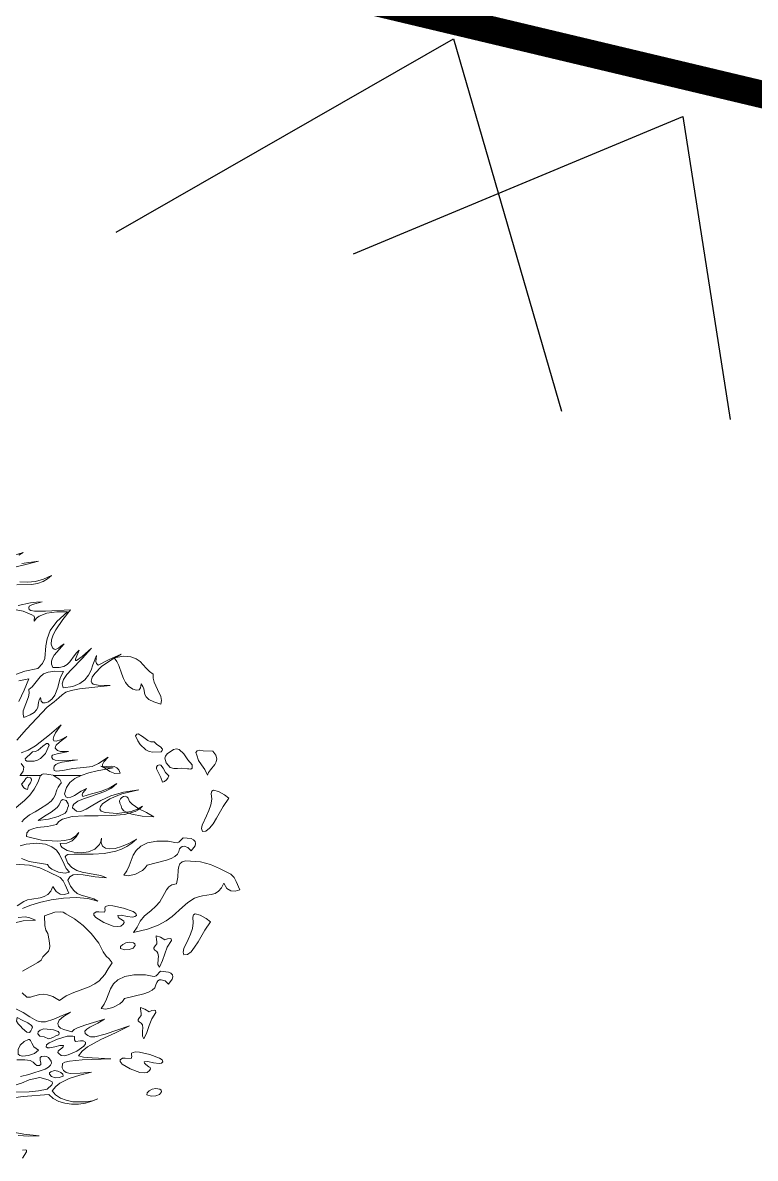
# Model space of a CAD drawing. Header units: inches. Extents: x -885 to 26362, y -28010 to 990.
# Drawn here: x 4307.488 to 4309.577, y -2383.826 to -2380.587 of the extents above; entities that cross this region are included whole.
import ezdxf

# ---------------------------------------------------------------- set-up
doc = ezdxf.new("R2010")
doc.units = ezdxf.units.IN
doc.header["$MEASUREMENT"] = 0
doc.layers.add('BUILDING', color=5, linetype='Continuous', lineweight=15)
doc.layers.add('TREE', color=3, linetype='Continuous', lineweight=15)
doc.layers.add('Text', color=7, linetype='Continuous')

# ---------------------------------------------------------------- blocks, each defined once
blk = doc.blocks.new('tree2')
at = {"layer": 'TREE'}
for points in [[(5207.9229, 5947.7084), (5207.9396, 5947.714), (5207.958, 5947.7183), (5207.9935, 5947.7254), (5207.9814, 5947.7251), (5207.9704, 5947.7269), (5207.9701, 5947.7328), (5207.9725, 5947.7383), (5207.9821, 5947.7485), (5207.9611, 5947.7343), (5207.9467, 5947.7282), (5207.9288, 5947.726), (5207.9039, 5947.7238), (5207.8823, 5947.7195), (5207.8672, 5947.718), (5207.8629, 5947.7195), (5207.862, 5947.7235), (5207.8626, 5947.7288), (5207.8663, 5947.7328), (5207.8724, 5947.7355), (5207.8805, 5947.7377), (5207.9146, 5947.7429), (5207.8798, 5947.7408), (5207.865, 5947.7417), (5207.8601, 5947.7442), (5207.858, 5947.7479), (5207.8574, 5947.7506), (5207.8595, 5947.7531), (5207.8694, 5947.7562), (5207.8943, 5947.7611), (5207.8771, 5947.7611), (5207.87, 5947.7633), (5207.8654, 5947.7685), (5207.8657, 5947.7722), (5207.8675, 5947.7756), (5207.8743, 5947.7817), (5207.8906, 5947.7941), (5207.8768, 5947.787), (5207.8675, 5947.7839), (5207.8623, 5947.7848), (5207.8607, 5947.7885), (5207.862, 5947.7947), (5207.866, 5947.8024), (5207.8786, 5947.8199), (5207.8527, 5947.7981), (5207.8213, 5947.774), (5207.8053, 5947.7645), (5207.7896, 5947.7583)], [(5207.7801, 5947.7861), (5207.8013, 5947.8104), (5207.8472, 5947.8593), (5207.8629, 5947.871), (5207.8731, 5947.88), (5207.8808, 5947.8867), (5207.8888, 5947.8923), (5207.9005, 5947.8966), (5207.9186, 5947.9003), (5207.9867, 5947.9077), (5207.9605, 5947.9083), (5207.9494, 5947.9101), (5207.946, 5947.9129), (5207.9445, 5947.9169), (5207.9473, 5947.9259), (5207.9525, 5947.9342), (5207.9676, 5947.9496), (5207.9879, 5947.9634), (5208.011, 5947.977), (5207.9848, 5947.965), (5207.9605, 5947.952), (5207.9565, 5947.9557), (5207.9547, 5947.9606), (5207.9562, 5947.9736), (5207.9485, 5947.953), (5207.9445, 5947.9416), (5207.939, 5947.9305), (5207.931, 5947.92), (5207.9196, 5947.9114), (5207.9039, 5947.9052), (5207.8826, 5947.9018), (5207.8805, 5947.9108), (5207.8838, 5947.9206), (5207.8909, 5947.9314), (5207.9011, 5947.9431), (5207.9248, 5947.9668), (5207.9454, 5947.9899), (5207.9251, 5947.9714), (5207.9125, 5947.9625), (5207.91, 5947.9625), (5207.9097, 5947.9659), (5207.9183, 5947.9853), (5207.9119, 5947.9797), (5207.9069, 5947.9733), (5207.8977, 5947.9594), (5207.8918, 5947.9536), (5207.8841, 5947.9493), (5207.8737, 5947.9471), (5207.8601, 5947.9474), (5207.857, 5947.9542), (5207.857, 5947.961), (5207.8589, 5947.9677), (5207.8626, 5947.9742), (5207.8851, 5947.9998), (5207.8786, 5947.9954), (5207.8724, 5947.9899), (5207.866, 5947.9868), (5207.8626, 5947.9877), (5207.8592, 5947.9905), (5207.8561, 5947.9991), (5207.8567, 5948.0087), (5207.8604, 5948.0192), (5207.8663, 5948.0305), (5207.8823, 5948.0533), (5207.8992, 5948.0746), (5207.8435, 5948.0721), (5207.8195, 5948.0721), (5207.8115, 5948.0733), (5207.8078, 5948.0755), (5207.8065, 5948.0795), (5207.8078, 5948.0826), (5207.8152, 5948.0869), (5207.8364, 5948.0927), (5207.8238, 5948.0921), (5207.8102, 5948.09), (5207.7831, 5948.0844)], [(5207.7804, 5948.1303), (5207.8124, 5948.1306), (5207.8259, 5948.1334), (5207.8383, 5948.1377), (5207.8484, 5948.1436), (5207.857, 5948.1509), (5207.8395, 5948.1426), (5207.8213, 5948.1377), (5207.8035, 5948.1358), (5207.7868, 5948.1365)], [(5207.7761, 5948.1694), (5207.8032, 5948.1756), (5207.8278, 5948.1823), (5207.7911, 5948.1774)], [(5207.785, 5948.1962), (5207.7942, 5948.2014), (5207.7748, 5948.1956)], [(5207.7754, 5948.0755), (5207.7939, 5948.0718), (5207.8133, 5948.0635), (5207.8185, 5948.061), (5207.8195, 5948.0573), (5207.8185, 5948.0536), (5207.8189, 5948.05), (5207.8235, 5948.0561), (5207.8296, 5948.061), (5207.8469, 5948.0675), (5207.8684, 5948.0706), (5207.8921, 5948.0706), (5207.8684, 5948.049), (5207.8543, 5948.029), (5207.8472, 5948.0108), (5207.8444, 5947.9948), (5207.8423, 5947.9671), (5207.8373, 5947.9557), (5207.8266, 5947.9453), (5207.7982, 5947.9391), (5207.7773, 5947.932)], [(5207.7899, 5947.7346), (5207.7958, 5947.7266), (5207.7945, 5947.718), (5207.7875, 5947.7084), (5207.8336, 5947.7084), (5207.8352, 5947.7106), (5207.8383, 5947.7115), (5207.8463, 5947.7112), (5207.8654, 5947.7084), (5207.9229, 5947.7084)], [(5208.0988, 5947.8657), (5208.0831, 5947.871), (5208.0726, 5947.8762), (5208.0668, 5947.882), (5208.0637, 5947.8876), (5208.0613, 5947.8996), (5208.0594, 5947.9051), (5208.0554, 5947.911), (5208.0542, 5947.9024), (5208.0508, 5947.8977), (5208.0452, 5947.8971), (5208.0369, 5947.8993), (5208.0274, 5947.9061), (5208.0209, 5947.9141), (5208.016, 5947.9227), (5208.0123, 5947.9322), (5208.0058, 5947.9513), (5208.0015, 5947.9606), (5207.9957, 5947.9689), (5208.0166, 5947.972), (5208.0323, 5947.9707), (5208.0443, 5947.9667), (5208.0529, 5947.9606), (5208.0665, 5947.9455), (5208.0736, 5947.9384), (5208.0822, 5947.9325), (5208.0819, 5947.9233), (5208.084, 5947.9147), (5208.0917, 5947.8984), (5208.0988, 5947.8827), (5208.1001, 5947.8743), (5208.0988, 5947.8657)], [(5207.7958, 5947.8362), (5207.7939, 5947.8439), (5207.7945, 5947.8516), (5207.7998, 5947.8667), (5207.8059, 5947.8821), (5207.8072, 5947.8901), (5207.8065, 5947.8988), (5207.8139, 5947.9046), (5207.8201, 5947.9117), (5207.8315, 5947.9265), (5207.8392, 5947.9329), (5207.8497, 5947.9372), (5207.8641, 5947.9394), (5207.8838, 5947.9382), (5207.8789, 5947.9299), (5207.8755, 5947.9212), (5207.8706, 5947.9031), (5207.8641, 5947.8858), (5207.8586, 5947.8781), (5207.8506, 5947.8713), (5207.8429, 5947.8689), (5207.8376, 5947.8692), (5207.8343, 5947.8729), (5207.8327, 5947.8809), (5207.8293, 5947.8754), (5207.8281, 5947.8698), (5207.8266, 5947.8587), (5207.8241, 5947.8532), (5207.8189, 5947.8476), (5207.8096, 5947.8421), (5207.7958, 5947.8362)], [(5207.8065, 5947.9222), (5207.7961, 5947.8969), (5207.785, 5947.872)], [(5207.785, 5947.9178), (5207.8065, 5947.9222)], [(5207.8022, 5947.7396), (5207.7995, 5947.742), (5207.7988, 5947.7448), (5207.8028, 5947.7497), (5207.8093, 5947.7549), (5207.8149, 5947.7602), (5207.8213, 5947.7611), (5207.8275, 5947.7642), (5207.8376, 5947.7731), (5207.846, 5947.7793), (5207.849, 5947.7793), (5207.8518, 5947.7756), (5207.8438, 5947.7571), (5207.8327, 5947.7454), (5207.8259, 5947.742), (5207.8189, 5947.7399), (5207.8022, 5947.7396)], [(5208.0994, 5947.7607), (5208.0813, 5947.7598), (5208.0733, 5947.7613), (5208.0659, 5947.7647), (5208.0529, 5947.7764), (5208.0477, 5947.785), (5208.0431, 5947.7958), (5208.0455, 5947.7998), (5208.0489, 5947.8004), (5208.0582, 5947.7943), (5208.0702, 5947.7857), (5208.077, 5947.7829), (5208.0844, 5947.7823), (5208.0902, 5947.777), (5208.0979, 5947.7718), (5208.1025, 5947.7666), (5208.1022, 5947.7638), (5208.0994, 5947.7607)], [(5208.1576, 5947.7225), (5208.1456, 5947.7241), (5208.1358, 5947.7235), (5208.1275, 5947.7235), (5208.1195, 5947.7256), (5208.1108, 5947.7361), (5208.1081, 5947.7462), (5208.1096, 5947.7512), (5208.1133, 5947.7561), (5208.1272, 5947.7653), (5208.1336, 5947.7669), (5208.1395, 5947.7653), (5208.1496, 5947.7558), (5208.1586, 5947.7429), (5208.1684, 5947.7318), (5208.1684, 5947.7241), (5208.1653, 5947.7222), (5208.161, 5947.7231), (5208.1576, 5947.7225)], [(5208.1789, 5947.753), (5208.1767, 5947.7592), (5208.1792, 5947.7629), (5208.1847, 5947.7641), (5208.1924, 5947.7629), (5208.214, 5947.7623), (5208.2205, 5947.7533), (5208.2226, 5947.7453), (5208.2217, 5947.7385), (5208.2183, 5947.7324), (5208.2087, 5947.721), (5208.2044, 5947.7151), (5208.202, 5947.7087), (5208.1961, 5947.7213), (5208.189, 5947.7315), (5208.1823, 5947.7413), (5208.1789, 5947.753)], [(5207.9664, 5947.7287), (5207.9778, 5947.7278), (5207.9901, 5947.7284), (5207.996, 5947.7278), (5208.0012, 5947.7253), (5208.0058, 5947.721), (5208.0092, 5947.7133), (5207.9969, 5947.7124), (5207.9864, 5947.717), (5207.9766, 5947.7235), (5207.9664, 5947.7287)], [(5208.0917, 5947.7302), (5208.0957, 5947.7318), (5208.0988, 5947.7308), (5208.1041, 5947.7244), (5208.109, 5947.7148), (5208.1164, 5947.7071), (5208.1145, 5947.7025), (5208.1114, 5947.6982), (5208.1071, 5947.6951), (5208.1025, 5947.6936), (5208.0991, 5947.7038), (5208.0936, 5947.7139), (5208.0896, 5947.7228), (5208.0896, 5947.7268), (5208.0917, 5947.7302)], [(5207.7828, 5946.9109), (5207.8069, 5946.9093), (5207.8299, 5946.9106), (5207.7958, 5946.914), (5207.7594, 5946.9208)], [(5207.7659, 5946.9937), (5207.7939, 5946.9974), (5207.8512, 5947.002), (5207.8607, 5946.9931), (5207.8731, 5946.9866), (5207.8866, 5946.9826), (5207.9014, 5946.9808), (5207.9168, 5946.9808), (5207.9319, 5946.9829), (5207.9463, 5946.987), (5207.9596, 5946.9922), (5207.9479, 5946.9882), (5207.934, 5946.986), (5207.9042, 5946.986), (5207.8897, 5946.9891), (5207.8768, 5946.9937), (5207.866, 5947.0008), (5207.8583, 5947.01), (5207.8663, 5947.0193), (5207.8752, 5947.0267), (5207.8962, 5947.0375), (5207.9196, 5947.0448), (5207.9451, 5947.0516), (5207.9202, 5947.0492), (5207.898, 5947.0485), (5207.8897, 5947.0507), (5207.8835, 5947.0547), (5207.8808, 5947.0609), (5207.8814, 5947.0704), (5207.8866, 5947.0738), (5207.8965, 5947.0759), (5207.9245, 5947.0784), (5207.9885, 5947.0809), (5207.9467, 5947.083), (5207.9279, 5947.0846), (5207.9165, 5947.0877), (5207.9251, 5947.0981), (5207.9368, 5947.1074), (5207.9661, 5947.1234), (5207.9987, 5947.1382), (5208.0295, 5947.1539), (5207.9759, 5947.1351), (5207.9525, 5947.1298), (5207.9436, 5947.1298), (5207.9377, 5947.1323), (5207.9316, 5947.1372), (5207.931, 5947.1418), (5207.935, 5947.1465), (5207.9417, 5947.1508), (5207.9596, 5947.16), (5207.9741, 5947.1689), (5207.9328, 5947.156), (5207.9143, 5947.1492), (5207.9072, 5947.1455), (5207.9023, 5947.1409), (5207.8845, 5947.1455), (5207.8771, 5947.1489), (5207.8721, 5947.1535), (5207.8706, 5947.1594), (5207.874, 5947.1662), (5207.8832, 5947.1745), (5207.8992, 5947.184), (5207.8805, 5947.177), (5207.862, 5947.1686), (5207.8435, 5947.1631), (5207.834, 5947.1628), (5207.8244, 5947.1649), (5207.8087, 5947.1739), (5207.7939, 5947.1834), (5207.7782, 5947.1917)], [(5207.7727, 5947.3814), (5207.7942, 5947.386), (5207.8216, 5947.3882), (5207.8093, 5947.3931), (5207.7985, 5947.395), (5207.7828, 5947.394)], [(5207.793, 5947.4135), (5207.8087, 5947.4205), (5207.8303, 5947.4273), (5207.8561, 5947.4328), (5207.8835, 5947.4365), (5207.9112, 5947.4378), (5207.9371, 5947.4359), (5207.9593, 5947.4301), (5207.9504, 5947.435), (5207.9411, 5947.4381), (5207.9226, 5947.443), (5207.914, 5947.447), (5207.906, 5947.4535), (5207.8989, 5947.463), (5207.8934, 5947.4766), (5207.8974, 5947.484), (5207.9048, 5947.488), (5207.9149, 5947.4889), (5207.9273, 5947.488), (5207.9537, 5947.4837), (5207.9784, 5947.4818), (5207.9661, 5947.4864), (5207.9525, 5947.4892), (5207.9251, 5947.4941), (5207.9128, 5947.4981), (5207.9017, 5947.5046), (5207.8931, 5947.5141), (5207.8875, 5947.528), (5207.8894, 5947.5308), (5207.8934, 5947.5329), (5207.9069, 5947.5342), (5207.9488, 5947.5339), (5207.9738, 5947.5357), (5207.9993, 5947.5406), (5208.0119, 5947.5449), (5208.0236, 5947.5508), (5208.0347, 5947.5582), (5208.0449, 5947.5674), (5208.0279, 5947.5579), (5208.0122, 5947.5508), (5207.9981, 5947.5468), (5207.9861, 5947.5455), (5207.9765, 5947.5471), (5207.9698, 5947.5517), (5207.9667, 5947.5591), (5207.9673, 5947.5696), (5207.9661, 5947.5619), (5207.9633, 5947.5551), (5207.9531, 5947.5452), (5207.939, 5947.5394), (5207.9226, 5947.5372), (5207.9063, 5947.5385), (5207.8915, 5947.5422), (5207.8808, 5947.5486), (5207.8777, 5947.5526), (5207.8761, 5947.5573), (5207.8909, 5947.5585), (5207.9029, 5947.5637), (5207.9115, 5947.572), (5207.9174, 5947.5822), (5207.9103, 5947.5736), (5207.8998, 5947.5674), (5207.886, 5947.564), (5207.87, 5947.5628), (5207.8349, 5947.5653), (5207.8013, 5947.573), (5207.8025, 5947.581), (5207.8078, 5947.5868), (5207.8155, 5947.5902), (5207.8253, 5947.5927), (5207.8478, 5947.5954), (5207.8681, 5947.5998), (5207.8734, 5947.6065), (5207.8814, 5947.6114), (5207.9026, 5947.6173), (5207.9297, 5947.6191), (5207.9599, 5947.6191), (5207.9904, 5947.6195), (5208.0187, 5947.6216), (5208.0424, 5947.6281), (5208.0514, 5947.6333), (5208.0584, 5947.6404), (5208.0474, 5947.6336), (5208.0332, 5947.6287), (5208.0021, 5947.6241), (5207.9756, 5947.6262), (5207.967, 5947.6293), (5207.9639, 5947.6339), (5207.9654, 5947.6398), (5207.9698, 5947.6453), (5207.9861, 5947.6567), (5208.0129, 5947.6675), (5208.0501, 5947.6764), (5208.0162, 5947.6715), (5207.9885, 5947.6629), (5207.9661, 5947.6524), (5207.9482, 5947.6422), (5207.9337, 5947.6336), (5207.922, 5947.6287), (5207.9122, 5947.629), (5207.9032, 5947.6367), (5207.9039, 5947.641), (5207.9063, 5947.6447), (5207.9149, 5947.6512), (5207.9276, 5947.6564), (5207.943, 5947.6613), (5207.9753, 5947.6727), (5207.9898, 5947.6804), (5208.0012, 5947.6903), (5207.9845, 5947.6798), (5207.9654, 5947.6727), (5207.9454, 5947.6675), (5207.926, 5947.6613), (5207.9248, 5947.6653), (5207.9263, 5947.67), (5207.9346, 5947.6795), (5207.9229, 5947.6733), (5207.9075, 5947.6635), (5207.8998, 5947.6598), (5207.8934, 5947.6586), (5207.8885, 5947.6607), (5207.886, 5947.6672), (5207.89, 5947.6813), (5207.8977, 5947.6924), (5207.9088, 5947.7017), (5207.9223, 5947.7084), (5207.8617, 5947.7084), (5207.8755, 5947.6989), (5207.8786, 5947.6937), (5207.878, 5947.6912), (5207.8761, 5947.689), (5207.8715, 5947.6826), (5207.8687, 5947.6764), (5207.865, 5947.6644), (5207.8617, 5947.6582), (5207.8561, 5947.6515), (5207.8466, 5947.6438), (5207.8327, 5947.6352), (5207.821, 5947.6275), (5207.8081, 5947.6207), (5207.7964, 5947.6114), (5207.7915, 5947.6053)], [(5207.7699, 5947.6299), (5207.797, 5947.6524), (5207.8087, 5947.6647), (5207.8185, 5947.678), (5207.8269, 5947.6924), (5207.8327, 5947.7084), (5207.7871, 5947.7084)], [(5207.8102, 5947.7026), (5207.8124, 5947.6998), (5207.8127, 5947.6974), (5207.8102, 5947.6918), (5207.8059, 5947.6857), (5207.8041, 5947.6773), (5207.7995, 5947.6786), (5207.7955, 5947.681), (5207.7902, 5947.689), (5207.7961, 5947.6952), (5207.7998, 5947.7011), (5207.8035, 5947.7041), (5207.8102, 5947.7026)], [(5207.8275, 5947.6087), (5207.8413, 5947.6182), (5207.8564, 5947.6272), (5207.8694, 5947.637), (5207.874, 5947.6432), (5207.8768, 5947.6499), (5207.8786, 5947.653), (5207.8817, 5947.6546), (5207.8891, 5947.6524), (5207.894, 5947.6456), (5207.8943, 5947.641), (5207.8921, 5947.6355), (5207.8909, 5947.6299), (5207.8869, 5947.625), (5207.8715, 5947.617), (5207.8503, 5947.6114), (5207.8275, 5947.6087)], [(5208.0831, 5947.6169), (5208.0671, 5947.6261), (5208.0502, 5947.6345), (5208.0354, 5947.6443), (5208.0298, 5947.6505), (5208.0265, 5947.6579), (5208.024, 5947.6609), (5208.0203, 5947.6622), (5208.0163, 5947.6616), (5208.0126, 5947.6597), (5208.0095, 5947.6563), (5208.0077, 5947.6517), (5208.008, 5947.6468), (5208.0111, 5947.6409), (5208.0126, 5947.6351), (5208.0172, 5947.6302), (5208.0249, 5947.6258), (5208.0345, 5947.6224), (5208.0579, 5947.6178), (5208.0831, 5947.6169)], [(5208.1909, 5947.5843), (5208.1986, 5947.5852), (5208.2066, 5947.5914), (5208.2146, 5947.6012), (5208.2223, 5947.6135), (5208.2371, 5947.6394), (5208.2494, 5947.6579), (5208.2399, 5947.6653), (5208.2269, 5947.6726), (5208.2155, 5947.6754), (5208.2118, 5947.6733), (5208.2103, 5947.668), (5208.2115, 5947.6554), (5208.2097, 5947.6428), (5208.2054, 5947.6305), (5208.1998, 5947.6188), (5208.1903, 5947.5984), (5208.1887, 5947.5904), (5208.1909, 5947.5843)], [(5207.8968, 5947.4938), (5207.8869, 5947.492), (5207.8724, 5947.4944), (5207.858, 5947.5006), (5207.8521, 5947.5052), (5207.8478, 5947.5108), (5207.8075, 5947.5175), (5207.7902, 5947.524)], [(5207.7878, 5947.5526), (5207.801, 5947.5563), (5207.8247, 5947.5582), (5207.8438, 5947.556), (5207.858, 5947.5505), (5207.8678, 5947.5425), (5207.8749, 5947.5329), (5207.8848, 5947.512), (5207.8897, 5947.5021), (5207.8968, 5947.4938)], [(5208.0172, 5947.4876), (5208.0277, 5947.4863), (5208.0431, 5947.49), (5208.0585, 5947.498), (5208.0643, 5947.5036), (5208.0686, 5947.5097), (5208.1118, 5947.5205), (5208.1216, 5947.5242), (5208.1299, 5947.5285), (5208.1358, 5947.5338), (5208.1385, 5947.5402), (5208.1401, 5947.5455), (5208.1429, 5947.5489), (5208.1462, 5947.551), (5208.1503, 5947.5516), (5208.1586, 5947.5489), (5208.1663, 5947.5415), (5208.1746, 5947.5525), (5208.1758, 5947.5578), (5208.1749, 5947.5621), (5208.1715, 5947.5658), (5208.1663, 5947.5686), (5208.1487, 5947.5704), (5208.1388, 5947.5603), (5208.1348, 5947.559), (5208.1299, 5947.5596), (5208.1154, 5947.5627), (5208.0899, 5947.5627), (5208.0693, 5947.5587), (5208.0545, 5947.5516), (5208.0443, 5947.5424), (5208.0375, 5947.5316), (5208.0286, 5947.5082), (5208.0237, 5947.4971), (5208.0172, 5947.4876)], [(5207.7751, 5947.5117), (5207.8084, 5947.5095), (5207.8309, 5947.504), (5207.8506, 5947.4947), (5207.8758, 5947.4824), (5207.8829, 5947.4747), (5207.8875, 5947.4661), (5207.8955, 5947.4479), (5207.8857, 5947.4449), (5207.8761, 5947.4455), (5207.8672, 5947.451), (5207.8601, 5947.4627), (5207.8552, 5947.4519), (5207.8487, 5947.4445), (5207.841, 5947.4399), (5207.8321, 5947.4375), (5207.8133, 5947.4344), (5207.8041, 5947.4325), (5207.7958, 5947.4295), (5207.7807, 5947.4196)], [(5208.0383, 5947.3604), (5208.0463, 5947.3727), (5208.0534, 5947.3853), (5208.0626, 5947.3976), (5208.0765, 5947.4087), (5208.0882, 5947.4186), (5208.0965, 5947.4287), (5208.107, 5947.4472), (5208.1113, 5947.4552), (5208.1165, 5947.4617), (5208.1236, 5947.466), (5208.1338, 5947.4682), (5208.1362, 5947.4829), (5208.1372, 5947.4993), (5208.1384, 5947.5067), (5208.1412, 5947.5128), (5208.1458, 5947.5171), (5208.1532, 5947.519), (5208.1864, 5947.5168), (5208.2089, 5947.5113), (5208.2286, 5947.502), (5208.2539, 5947.4897), (5208.2609, 5947.482), (5208.2656, 5947.4734), (5208.2736, 5947.4552), (5208.2637, 5947.4521), (5208.2542, 5947.4528), (5208.2452, 5947.4583), (5208.2382, 5947.47), (5208.2332, 5947.4592), (5208.2268, 5947.4518), (5208.2191, 5947.4472), (5208.2101, 5947.4448), (5208.1914, 5947.4417), (5208.1821, 5947.4398), (5208.1738, 5947.4368), (5208.1587, 5947.4269), (5208.1467, 5947.4167), (5208.1242, 5947.3961), (5208.1107, 5947.3863), (5208.0928, 5947.3767), (5208.0694, 5947.3681), (5208.0383, 5947.3604)], [(5207.8888, 5947.4018), (5207.9079, 5947.3907), (5207.9267, 5947.3762), (5207.9449, 5947.3583), (5207.9615, 5947.3371), (5207.9711, 5947.318), (5207.9781, 5947.3085), (5207.9843, 5947.3023), (5207.9911, 5947.2937), (5207.9821, 5947.2804), (5207.9747, 5947.2672), (5207.9627, 5947.2536), (5207.9532, 5947.2469), (5207.9403, 5947.2404), (5207.9061, 5947.2275), (5207.8895, 5947.2204), (5207.875, 5947.2102), (5207.8599, 5947.2185), (5207.8482, 5947.2229), (5207.8386, 5947.2241), (5207.8309, 5947.2235), (5207.8174, 5947.2195), (5207.8103, 5947.2176), (5207.802, 5947.2176), (5207.7918, 5947.2272)], [(5207.7931, 5947.2746), (5207.8097, 5947.2844), (5207.8269, 5947.294), (5207.8337, 5947.2995), (5207.8377, 5947.3066), (5207.85, 5947.3195), (5207.8525, 5947.3251), (5207.8534, 5947.3306), (5207.8516, 5947.3426), (5207.8491, 5947.3583), (5207.8442, 5947.3657), (5207.8423, 5947.3759), (5207.8411, 5947.3971), (5207.8645, 5947.4052), (5207.8765, 5947.4064), (5207.8827, 5947.4052), (5207.8888, 5947.4018)], [(5208.0036, 5947.3983), (5208.0116, 5947.3986), (5208.0242, 5947.3962), (5208.0368, 5947.3946), (5208.0415, 5947.3956), (5208.0448, 5947.3983), (5208.0436, 5947.4023), (5208.0374, 5947.4067), (5208.0162, 5947.4147), (5207.9928, 5947.4196), (5207.9839, 5947.4202), (5207.9789, 5947.419), (5207.9756, 5947.4174), (5207.9752, 5947.414), (5207.9759, 5947.41), (5207.9743, 5947.4054), (5207.9617, 5947.4063), (5207.9555, 5947.406), (5207.9506, 5947.4023), (5207.9506, 5947.3986), (5207.9549, 5947.3934), (5207.9725, 5947.3826), (5207.9937, 5947.3749), (5208.0033, 5947.3737), (5208.0103, 5947.3749), (5208.0156, 5947.3792), (5208.0174, 5947.3826), (5208.0168, 5947.3854), (5208.014, 5947.3876), (5208.007, 5947.3922), (5208.0045, 5947.3949), (5208.0036, 5947.3983)], [(5208.1501, 5947.3108), (5208.1578, 5947.3118), (5208.1658, 5947.3179), (5208.1738, 5947.3278), (5208.1815, 5947.3401), (5208.1963, 5947.366), (5208.2086, 5947.3844), (5208.1991, 5947.3918), (5208.1862, 5947.3992), (5208.1748, 5947.402), (5208.1711, 5947.3998), (5208.1695, 5947.3946), (5208.1708, 5947.382), (5208.1689, 5947.3693), (5208.1646, 5947.357), (5208.1591, 5947.3453), (5208.1495, 5947.325), (5208.148, 5947.317), (5208.1501, 5947.3108)], [(5208.0903, 5947.3395), (5208.0894, 5947.3461), (5208.0883, 5947.3499), (5208.0885, 5947.3533), (5208.098, 5947.3499), (5208.1078, 5947.3441), (5208.1135, 5947.3464), (5208.1196, 5947.3473), (5208.1219, 5947.3464), (5208.1222, 5947.3427), (5208.1132, 5947.3283), (5208.1078, 5947.3134), (5208.1029, 5947.2984), (5208.0957, 5947.284), (5208.0926, 5947.2898), (5208.0931, 5947.3022), (5208.0937, 5947.3073), (5208.0926, 5947.3148), (5208.09, 5947.3188), (5208.0857, 5947.3217), (5208.0836, 5947.3243), (5208.0836, 5947.3269), (5208.0862, 5947.3312), (5208.09, 5947.3355), (5208.0903, 5947.3395)], [(5208.0094, 5947.325), (5208.019, 5947.3223), (5208.0291, 5947.3226), (5208.0374, 5947.326), (5208.0418, 5947.3318), (5208.0411, 5947.3352), (5208.0384, 5947.3377), (5208.0291, 5947.3395), (5208.0214, 5947.338), (5208.0147, 5947.334), (5208.01, 5947.3294), (5208.0094, 5947.325)], [(5207.9669, 5947.192), (5207.9773, 5947.1908), (5207.9927, 5947.1945), (5208.0081, 5947.2025), (5208.014, 5947.208), (5208.0183, 5947.2142), (5208.0614, 5947.225), (5208.0713, 5947.2287), (5208.0796, 5947.233), (5208.0854, 5947.2382), (5208.0882, 5947.2447), (5208.0897, 5947.2499), (5208.0925, 5947.2533), (5208.0959, 5947.2554), (5208.0999, 5947.2561), (5208.1082, 5947.2533), (5208.1159, 5947.2459), (5208.1242, 5947.257), (5208.1255, 5947.2622), (5208.1245, 5947.2665), (5208.1212, 5947.2702), (5208.1159, 5947.273), (5208.0984, 5947.2748), (5208.0885, 5947.2647), (5208.0845, 5947.2634), (5208.0796, 5947.2641), (5208.0651, 5947.2671), (5208.0395, 5947.2671), (5208.0189, 5947.2631), (5208.0041, 5947.2561), (5207.994, 5947.2468), (5207.9872, 5947.236), (5207.9783, 5947.2126), (5207.9733, 5947.2016), (5207.9669, 5947.192)], [(5208.0557, 5947.1806), (5208.0548, 5947.1872), (5208.0537, 5947.1909), (5208.0539, 5947.1944), (5208.0634, 5947.1909), (5208.0732, 5947.1852), (5208.0789, 5947.1875), (5208.085, 5947.1883), (5208.0873, 5947.1875), (5208.0876, 5947.1837), (5208.0787, 5947.1694), (5208.0732, 5947.1544), (5208.0683, 5947.1395), (5208.0611, 5947.1251), (5208.058, 5947.1308), (5208.0585, 5947.1432), (5208.0591, 5947.1484), (5208.058, 5947.1559), (5208.0554, 5947.1599), (5208.0511, 5947.1628), (5208.0491, 5947.1653), (5208.0491, 5947.1679), (5208.0516, 5947.1722), (5208.0554, 5947.1765), (5208.0557, 5947.1806)], [(5207.8133, 5947.1471), (5207.8112, 5947.1428), (5207.8084, 5947.1394), (5207.8025, 5947.14), (5207.7924, 5947.148), (5207.7881, 5947.1535), (5207.7828, 5947.1585), (5207.7794, 5947.1643), (5207.7813, 5947.1726), (5207.7921, 5947.1665), (5207.8044, 5947.1609), (5207.813, 5947.1545), (5207.8146, 5947.1511), (5207.8133, 5947.1471)], [(5207.8734, 5947.1342), (5207.8663, 5947.132), (5207.8611, 5947.1289), (5207.8564, 5947.1264), (5207.8506, 5947.1255), (5207.841, 5947.1298), (5207.8309, 5947.1311), (5207.8269, 5947.1363), (5207.8272, 5947.1409), (5207.8318, 5947.1446), (5207.8401, 5947.1471), (5207.8611, 5947.1449), (5207.8718, 5947.1412), (5207.874, 5947.1382), (5207.8734, 5947.1342)], [(5207.8832, 5947.1104), (5207.8755, 5947.1104), (5207.8641, 5947.1071), (5207.8527, 5947.1049), (5207.8484, 5947.1052), (5207.8453, 5947.1077), (5207.846, 5947.1117), (5207.8515, 5947.116), (5207.8703, 5947.1246), (5207.8915, 5947.1308), (5207.9045, 5947.1314), (5207.9079, 5947.1301), (5207.9082, 5947.1271), (5207.9079, 5947.1231), (5207.9097, 5947.1191), (5207.9214, 5947.1206), (5207.927, 5947.1209), (5207.9319, 5947.1178), (5207.9319, 5947.1141), (5207.9282, 5947.1092), (5207.9128, 5947.0981), (5207.8937, 5947.0895), (5207.8851, 5947.0877), (5207.8786, 5947.0886), (5207.8731, 5947.0923), (5207.8712, 5947.095), (5207.8718, 5947.0975), (5207.874, 5947.1), (5207.8801, 5947.1046), (5207.8826, 5947.1074), (5207.8832, 5947.1104)], [(5207.8278, 5947.1003), (5207.8192, 5947.0929), (5207.8059, 5947.088), (5207.7924, 5947.087), (5207.7868, 5947.0886), (5207.7828, 5947.091), (5207.7828, 5947.1012), (5207.7878, 5947.1108), (5207.7961, 5947.1191), (5207.8059, 5947.124), (5207.8084, 5947.1237), (5207.8102, 5947.1218), (5207.8136, 5947.1154), (5207.8182, 5947.1074), (5207.8278, 5947.1003)], [(5207.8407, 5947.0867), (5207.846, 5947.0858), (5207.8506, 5947.0836), (5207.8564, 5947.0759), (5207.8567, 5947.0716), (5207.8549, 5947.0667), (5207.8503, 5947.0621), (5207.8429, 5947.0578), (5207.8069, 5947.0461), (5207.7884, 5947.0415)], [(5207.7801, 5947.0787), (5207.7982, 5947.0787), (5207.8096, 5947.0775), (5207.8161, 5947.0738), (5207.8207, 5947.0689), (5207.8247, 5947.0658), (5207.8306, 5947.0658), (5207.833, 5947.0682), (5207.8336, 5947.071), (5207.8321, 5947.0778), (5207.8321, 5947.084), (5207.8349, 5947.0858), (5207.8407, 5947.0867)], [(5208.0622, 5947.0743), (5208.0702, 5947.0746), (5208.0828, 5947.0722), (5208.0954, 5947.0706), (5208.1001, 5947.0716), (5208.1034, 5947.0743), (5208.1022, 5947.0783), (5208.096, 5947.0826), (5208.0748, 5947.0906), (5208.0514, 5947.0956), (5208.0425, 5947.0962), (5208.0375, 5947.095), (5208.0342, 5947.0934), (5208.0339, 5947.09), (5208.0345, 5947.086), (5208.0329, 5947.0814), (5208.0203, 5947.0823), (5208.0141, 5947.082), (5208.0092, 5947.0783), (5208.0092, 5947.0746), (5208.0135, 5947.0694), (5208.0311, 5947.0586), (5208.0523, 5947.0509), (5208.0619, 5947.0497), (5208.0689, 5947.0509), (5208.0742, 5947.0552), (5208.076, 5947.0586), (5208.0754, 5947.0614), (5208.0726, 5947.0635), (5208.0656, 5947.0682), (5208.0631, 5947.0709), (5208.0622, 5947.0743)], [(5207.8829, 5947.0427), (5207.874, 5947.0393), (5207.8647, 5947.039), (5207.8567, 5947.0415), (5207.8527, 5947.0467), (5207.8527, 5947.0498), (5207.8552, 5947.0522), (5207.8638, 5947.0547), (5207.8706, 5947.0538), (5207.8774, 5947.0507), (5207.882, 5947.0467), (5207.8829, 5947.0427)], [(5207.8475, 5947.0134), (5207.8284, 5947.0097), (5207.8072, 5947.0076), (5207.7628, 5947.0073), (5207.7539, 5947.0088), (5207.7493, 5947.0113), (5207.7486, 5947.0147), (5207.7523, 5947.0184), (5207.7736, 5947.0218), (5207.7902, 5947.0273), (5207.8078, 5947.0341), (5207.8312, 5947.0399), (5207.8497, 5947.0347), (5207.8583, 5947.0301), (5207.8589, 5947.027), (5207.8574, 5947.0236), (5207.8475, 5947.0134)], [(5208.068, 5947.001), (5208.0776, 5946.9983), (5208.0877, 5946.9986), (5208.096, 5947.002), (5208.1004, 5947.0078), (5208.0997, 5947.0112), (5208.097, 5947.0137), (5208.0877, 5947.0155), (5208.08, 5947.014), (5208.0733, 5947.01), (5208.0686, 5947.0054), (5208.068, 5947.001)], [(5207.793, 5946.8788), (5207.799, 5946.8797), (5207.8013, 5946.8788), (5207.8016, 5946.8751), (5207.7927, 5946.8607)]]:
    blk.add_lwpolyline(points, dxfattribs=at)

msp = doc.modelspace()

# ---------------------------------------------------------------- linework, layer by layer
at = {"layer": 'BUILDING', "const_width": 0.078483}
msp.add_lwpolyline([(4304.846995, -2375.949608), (4306.598872, -2377.209734), (4308.084855, -2378.051506), (4308.123634, -2378.316309), (4308.025563, -2379.19376), (4307.95099, -2379.93801), (4308.375741, -2380.500246), (4309.258571, -2380.710547), (4309.989927, -2380.884765), (4311.401612, -2380.507331), (4311.547453, -2380.05169), (4311.668172, -2379.946711), (4311.940812, -2379.852192), (4312.066279, -2379.796958), (4312.841979, -2379.990774), (4316.400825, -2381.149639)], dxfattribs=at)
at = {"layer": 'Text', "color": 5, "lineweight": 25}
for points in [[(4307.753927, -2381.18375), (4308.71598, -2380.632729), (4309.02456, -2381.694986)], [(4308.431071, -2381.245662), (4309.370672, -2380.854392), (4309.505252, -2381.718491)]]:
    msp.add_lwpolyline(points, dxfattribs=at)

# ---------------------------------------------------------------- block references
at = {"layer": 'TREE', "color": 3, "xscale": 1.288602291024512, "yscale": 1.288602291008523, "zscale": 1.288602291016571}
msp.add_blockref('tree2', (-2403.28646, -10046.964361), dxfattribs=at)

doc.saveas('drawing.dxf')
